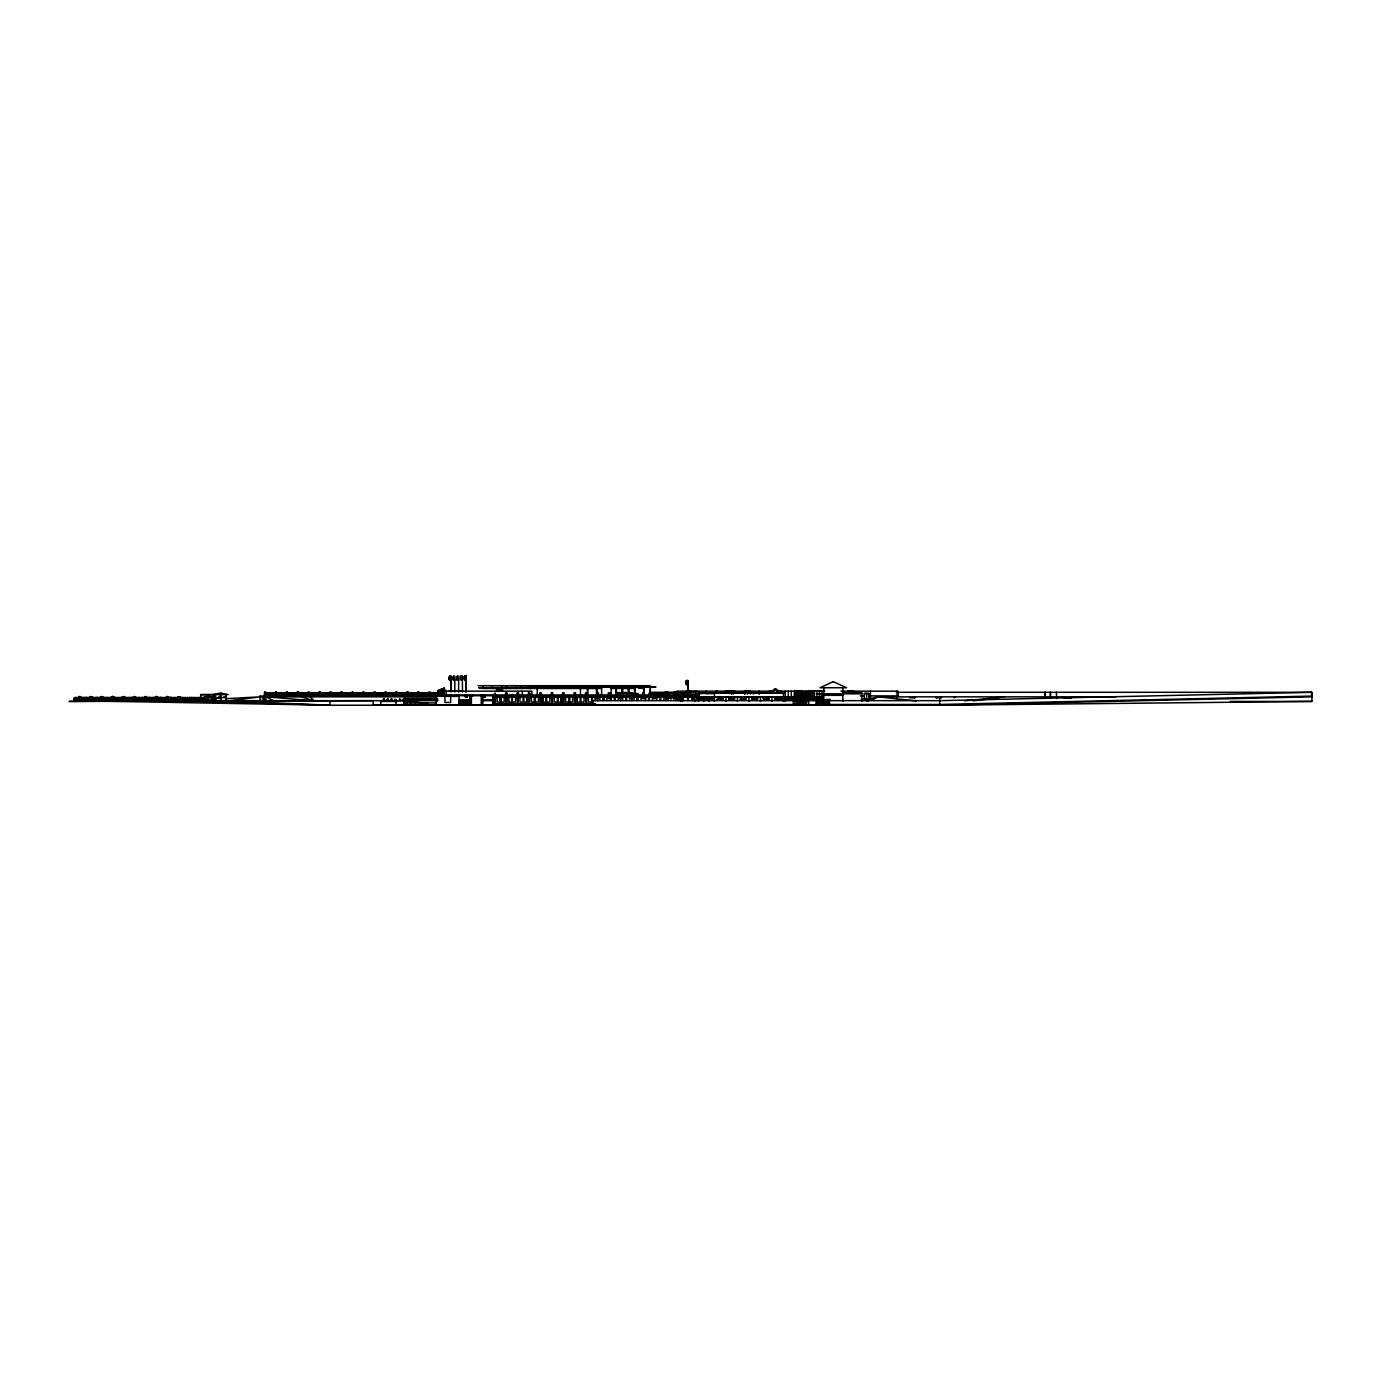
<?xml version="1.0" encoding="UTF-8"?>
<svg xmlns="http://www.w3.org/2000/svg" width="1381" height="1381" viewBox="0 0 1381 1381"><rect width="100%" height="100%" fill="white"/><g stroke="black" fill="none" stroke-linecap="round" stroke-linejoin="round"><path stroke-width="1.5" d="M803.621 701.168L802.637 700.84L803.656 701.168L803.604 699.338M799.927 701.876L800.617 701.997M794.282 702.825L795.024 703.395M800.29 701.911L802.551 702.049L800.876 701.617M797.925 701.98L798.563 702.187M801.601 701.669L801.705 703.378M804.64 702.774L803.276 702.912M208.652 696.645L207.392 696.835L208.186 696.317M209.308 696.749L210.689 696.456M212.277 698.044L211.673 697.422L212.657 697.509M797.251 700.961L797.493 702.152M796.837 699.338L796.267 701.03M801.584 700.875L801.377 699.338M802.654 700.927L803.017 698.769M797.096 702.169L796.043 701.617L798.408 702.169M801.463 703.343L799.789 702.739M202.127 697.526L201.626 698.061M206.615 697.595L204.405 697.543M204.319 696.818L206.304 696.784M208.151 697.474L207.219 697.336M394.759 699.356L396.036 699.356M437.553 695.299L444.389 691.588M795.059 699.338C796.405 701.306 793.592 702.031 794.144 699.338M795.594 703.326L796.457 703.119M801.826 703.274L802.706 703.119M799.461 703.378L798.287 703.378M79.701 696.956L80.771 696.956L80.771 700.668M145.506 696.956L146.576 696.956L146.576 700.668M341.435 696.093L341.608 691.812L342.626 692.382M352.656 696.093L352.587 691.812L353.588 696.093M374.424 692.537L375.511 692.382L375.511 696.093M385.385 692.537L386.49 692.382L386.49 696.093M407.481 696.093L407.412 691.812L408.413 692.382L408.172 696.093M418.46 696.093L418.374 691.812L419.392 696.093M206.252 696.542L207.185 696.628M209.619 696.456L208.583 696.3M800.1 702.031L799.478 701.6M799.323 702.964L798.529 703.274M206.062 697.595L205.165 697.957M804.053 699.338L803.742 701.151L804.881 700.771M205.683 696.784L206.356 696.335M204.82 697.474L203.439 698.044M81.548 697.474L81.444 699.149M82.169 697.474L82.169 699.149M84.586 697.474L84.673 699.149M85.208 697.474L85.208 699.149M87.089 697.474L87.193 699.149M87.711 697.474L87.814 699.149M88.349 697.474L88.436 699.149M88.971 697.474L88.971 699.149M92.406 697.474L92.406 699.149M94.288 697.474L94.288 699.149M94.926 697.474L95.013 699.149M95.548 697.474L95.548 699.149M96.169 697.474L96.273 699.149M98.051 697.474L98.155 699.149M98.776 697.474L98.69 699.149M99.311 697.474L99.415 699.149M104.628 697.474L104.732 699.149M105.267 697.474L105.267 699.149M105.888 697.474L105.888 699.149M106.51 697.474L106.613 699.149M108.391 697.474L108.495 699.149M109.03 697.474L109.116 699.149M109.651 697.474L109.755 699.149M115.59 697.474L115.693 699.149M116.228 697.474L116.228 699.149M116.85 697.474L116.85 699.149M118.731 697.474L118.835 699.149M119.37 697.474L119.457 699.149M120.613 697.474L120.613 699.149M124.687 697.474L124.773 699.149M125.93 697.474L126.034 699.149M126.569 697.474L126.672 699.149M127.294 697.474L127.19 699.149M127.915 697.474L127.812 699.149M130.332 697.474L130.332 699.149M130.953 697.474L131.057 699.149M132.835 697.474L132.835 699.149M135.649 697.474L135.752 699.149M136.27 697.474L136.27 699.149M136.909 697.474L136.909 699.149M137.634 697.474L137.634 699.149M138.152 697.474L138.152 699.149M140.033 697.474L140.033 699.149M140.672 697.474L140.758 699.149M141.294 697.474L141.294 699.149M141.915 697.474L141.915 699.149M143.175 697.474L143.175 699.149M143.797 697.474L143.797 699.149M144.435 697.474L144.435 699.149M146.61 697.474L146.714 699.149M147.249 697.474L147.249 699.149M147.974 697.474L147.871 699.149M148.492 697.474L148.596 699.149M150.374 697.474L150.477 699.149M151.012 697.474L151.012 699.149M151.634 697.474L151.737 699.149M152.255 697.474L152.359 699.149M154.137 697.474L154.137 699.149M155.397 697.474L155.397 699.149M157.589 697.474L157.676 699.149M158.211 697.474L158.314 699.149M158.832 697.474L158.832 699.149M159.471 697.474L159.557 699.149M161.353 697.474L161.353 699.149M161.974 697.474L161.974 699.149M162.595 697.474L162.595 699.149M166.359 697.474L166.359 699.149M169.173 697.474L169.173 699.149M169.811 697.474L169.811 699.149M171.693 697.474L171.779 699.149M172.314 697.474L172.418 699.149M172.936 697.474L172.936 699.149M173.574 697.474L173.661 699.149M174.817 697.474L174.817 699.149M175.456 697.474L175.456 699.149M176.078 697.474L176.078 699.149M176.699 697.474L176.699 699.149M267.776 692.899L267.862 694.574M268.397 692.899L268.397 694.574M269.019 692.899L269.122 694.574M269.658 692.899L269.744 694.574M271.539 692.899L271.539 694.574M272.161 692.899L272.161 694.574M278.738 692.899L278.841 694.574M279.359 692.899L279.359 694.574M279.998 692.899L279.998 694.574M281.966 692.899L281.966 694.574M283.122 692.899L283.122 694.574M283.761 692.899L283.847 694.574M287.818 692.899L287.921 694.574M289.078 692.899L289.078 694.574M289.699 692.899L289.803 694.574M290.338 692.899L290.338 694.574M292.22 692.899L292.306 694.574M292.841 692.899L292.841 694.574M293.463 692.899L293.463 694.574M294.101 692.899L294.188 694.574M295.983 692.899L296.069 694.574M298.779 692.899L298.883 694.574M299.418 692.899L299.522 694.574M300.04 692.899L300.04 694.574M300.765 692.899L300.765 694.574M301.403 692.899L301.3 694.574M303.181 692.899L303.181 694.574M303.803 692.899L303.906 694.574M304.441 692.899L304.441 694.574M306.323 692.899L306.409 694.574M307.048 692.899L307.048 694.574M309.758 692.899L309.862 694.574M310.38 692.899L310.38 694.574M311.105 692.899L311.001 694.574M311.64 692.899L311.743 694.574M313.522 692.899L313.625 694.574M314.143 692.899L314.247 694.574M314.782 692.899L314.868 694.574M315.403 692.899L315.507 694.574M317.285 692.899L317.388 694.574M318.01 692.899L318.01 694.574M320.824 692.899L320.72 694.574M321.98 692.899L322.066 694.574M322.602 692.899L322.705 694.574M323.862 692.899L323.862 694.574M324.483 692.899L324.587 694.574M325.105 692.899L325.105 694.574M325.743 692.899L325.743 694.574M327.729 692.899L327.729 694.574M328.246 692.899L328.35 694.574M329.507 692.899L329.507 694.574M332.942 692.899L333.045 694.574M334.823 692.899L334.927 694.574M335.445 692.899L335.445 694.574M336.084 692.899L336.17 694.574M338.587 692.899L338.587 694.574M339.208 692.899L339.312 694.574M339.847 692.899L339.95 694.574M340.468 692.899L340.468 694.574M343.282 692.899L343.282 694.574M345.164 692.899L345.164 694.574M345.785 692.899L345.889 694.574M346.424 692.899L346.51 694.574M347.045 692.899L347.045 694.574M349.548 692.899L349.548 694.574M350.187 692.899L350.273 694.574M354.244 692.899L354.347 694.574M355.504 692.899L355.608 694.574M356.229 692.899L356.125 694.574M356.85 692.899L356.764 694.574M357.386 692.899L357.386 694.574M359.267 692.899L359.371 694.574M359.889 692.899L359.992 694.574M360.527 692.899L360.614 694.574M361.149 692.899L361.252 694.574M362.495 692.899L362.409 694.574M366.466 692.899L366.569 694.574M367.726 692.899L367.726 694.574M369.607 692.899L369.607 694.574M370.229 692.899L370.332 694.574M370.868 692.899L370.954 694.574M371.489 692.899L371.489 694.574M375.563 692.899L375.649 694.574M376.806 692.899L376.909 694.574M377.445 692.899L377.531 694.574M378.066 692.899L378.066 694.574M378.687 692.899L378.791 694.574M380.569 692.899L380.673 694.574M381.208 692.899L381.208 694.574M381.829 692.899L381.933 694.574M386.525 692.899L386.628 694.574M387.768 692.899L387.768 694.574M388.406 692.899L388.51 694.574M389.028 692.899L389.028 694.574M390.909 692.899L390.909 694.574M391.548 692.899L391.548 694.574M392.273 692.899L392.273 694.574M392.894 692.899L392.791 694.574M397.486 692.899L397.59 694.574M398.108 692.899L398.108 694.574M398.746 692.899L398.85 694.574M399.368 692.899L399.472 694.574M399.989 692.899L399.989 694.574M401.25 692.899L401.353 694.574M401.871 692.899L401.975 694.574M402.613 692.899L402.613 694.574M403.131 692.899L403.131 694.574M405.013 692.899L405.013 694.574M405.651 692.899L405.651 694.574M408.448 692.899L408.552 694.574M409.087 692.899L409.087 694.574M409.708 692.899L409.812 694.574M410.33 692.899L410.433 694.574M412.315 692.899L412.315 694.574M413.471 692.899L413.575 694.574M415.353 692.899L415.353 694.574M415.974 692.899L415.974 694.574M416.613 692.899L416.717 694.574M417.235 692.899L417.235 694.574M420.048 692.899L420.152 694.574M420.67 692.899L420.67 694.574M423.812 692.899L423.812 694.574M424.433 692.899L424.537 694.574M426.315 692.899L426.315 694.574M426.953 692.899L426.953 694.574M427.575 692.899L427.678 694.574M428.3 692.899L428.196 694.574M431.01 692.899L431.01 694.574M431.735 692.899L431.735 694.574M432.892 692.899L432.892 694.574M434.152 692.899L434.152 694.574M434.773 692.899L434.773 694.574M436.655 692.899L436.655 694.574M437.294 692.899L437.38 694.574M444.389 688.17L438.191 690.724L438.381 692.865M74.816 697.474L74.919 699.149M76.283 697.474L76.283 699.149M78.51 697.474L78.51 699.149M802.344 700.719L802.585 699.338M180.635 697.474L180.635 699.149M183.638 697.474L183.638 699.149M184.433 697.474L184.433 699.149M186.331 697.474L186.331 699.149M190.146 697.474L190.302 699.149M193.15 697.474L193.15 699.149M196.723 697.474L196.723 699.149M197.673 697.474L197.673 699.149M199.589 697.474L199.589 699.149M215.177 697.474L215.177 699.149M798.494 701.013L800.134 701.807M264.427 698.579L265.135 691.812L265.843 700.668L260.077 696.093L260.077 701.427M264.289 693.625C288.508 693.486 267.569 694.539 265.135 693.055L265.843 693.625M265.998 695.006L264.289 695.006L265.843 694.867M772.411 690.776L775.104 688.86L778.487 690.776M772.462 691.536L775.794 688.86M178.184 696.956L179.806 696.956M144.573 696.956L145.575 696.387L145.747 700.668M221.115 697.094L218.699 697.094L220.925 696.956M226.242 700.668L226.242 696.956L224.223 697.094M265.843 696.093L263.84 696.093L263.84 699.787L265.843 699.787L260.077 700.668M296.742 692.382L298.952 692.537L298.745 696.093M307.704 692.382L309.724 692.382L309.724 696.093M340.606 696.093L340.399 692.382L341.694 692.382M351.568 692.537L352.656 692.382M450.914 679.935C448.1 681.662 448.1 675.188 450.914 676.138L451.035 691.985L450.879 676.138M454.832 679.935C452.019 681.662 452.019 675.188 454.832 676.138L454.815 691.985M458.647 679.935C455.834 681.662 455.834 675.188 458.647 676.138L458.613 692.071M462.342 679.573C459.528 681.299 459.528 674.826 462.342 675.775L462.48 691.864M465.932 679.642C463.101 681.368 463.101 674.895 465.932 675.844L465.915 691.881M687.703 684.251C684.89 685.977 684.89 679.504 687.703 680.453L687.703 700.46M867.303 701.168L878.178 696.853L1116.141 696.853M861.848 700.668L878.178 696.853L916.397 700.875M200.573 694.574L228.176 694.574L220.649 693.055L213.123 694.574L200.694 694.695L200.659 700.668M973.139 700.909L1004.436 696.853L964.801 700.823M185.589 700.858L174.938 700.668M226.035 698.682L260.077 696.853L230.662 700.668M896.321 692.295L1311.95 692.295L1311.95 701.427L939.753 705.225L329.973 705.225L74.816 700.668M716.204 691.156L717.378 691.156M731.205 691.156L732.517 691.156M747.622 691.156L748.571 691.156M799.426 691.156L802.257 691.156M478.033 685.701L650.347 685.701L650.347 695.972M601.633 688.498L482.798 688.498L482.798 685.701M611.144 688.498L634.915 688.498M638.315 688.342L644.116 688.342M650.347 688.342L649.916 695.972M496.59 688.877L496.659 691.035M502.391 688.877L502.391 691.035M775.794 689.654L777.745 691.536L780.973 691.536M496.59 690.017L502.46 690.017M442.265 690.396L446.287 690.396L446.287 695.403M496.59 690.396L502.46 690.396M449.257 690.811L453.089 690.811M454.211 690.811L455.678 690.811M456.714 690.707L458.181 690.707M459.252 690.707L460.736 690.707M773.101 690.776L769.597 690.776L769.597 692.675M777.796 690.776L781.283 690.776L781.283 692.675M440.349 691.104L442.265 691.104M446.287 691.156L531.858 691.156L531.858 695.834L531.927 694.867M774.189 691.156L676.69 691.156L676.69 695.903M776.191 691.156L824.699 691.156M840.908 691.156L897.805 691.156M725.301 691.156L733.708 691.156L733.656 694.004L734.83 691.156M746.223 691.156L749.918 691.156L749.918 692.105M685.58 691.553L696.507 691.553M773.153 691.536L769.925 691.536L769.925 693.435M438.847 691.829L443.94 691.829L443.957 688.308M685.58 691.933L696.507 691.933M617.272 692.295L616.962 693.124L629.943 693.055M619.706 692.295L619.706 694.954M625.265 692.295L625.23 693.245M626.456 692.295L626.422 693.245M629.218 692.295L629.218 693.245M649.899 692.295L677.829 692.295M743.047 692.105L751.765 692.105L751.765 693.055M264.289 692.382L265.998 692.382M274.612 692.537L277.011 692.537M285.574 692.537L287.99 692.537M298.952 692.382L296.535 692.537L296.742 696.093M309.914 692.537L307.497 692.537L307.704 696.093M318.476 692.382L320.893 692.537M329.438 692.537L331.854 692.382L331.647 696.093M340.399 692.382L342.816 692.537L342.626 696.093M351.378 692.537L353.778 692.537M362.34 692.537L364.757 692.537M373.302 692.537L375.718 692.537M384.281 692.537L386.68 692.537M395.242 692.537L397.659 692.537M406.204 692.537L408.621 692.537M417.166 692.537L419.582 692.382M428.145 692.537L430.544 692.537L430.354 696.093M437.863 692.537L443.767 692.537M616.875 692.865L630.029 692.865M662.932 692.865L674.912 692.658M682.3 692.658L682.179 693.607M265.981 693.193L275.354 693.348L265.981 693.348M385.938 693.193L395.984 693.193L385.938 693.348M396.917 693.193L406.946 693.193L396.917 693.348M407.878 693.193L417.908 693.193L407.878 693.348M419.513 693.193L428.887 693.348L419.513 693.348M430.492 693.193L438.537 693.193M596.885 692.951L598.405 692.951L598.405 694.954M649.191 693.055L677.812 692.986M813.374 693.055L795.853 693.055L795.853 694.004M430.492 693.348L443.664 693.245M616.875 693.245L630.029 693.245M662.932 693.245L684.717 693.227L673.911 693.607M864.333 699.079L864.333 693.435L868.908 693.435L868.908 699.079M385.938 693.625L395.984 693.78L385.938 693.78M396.917 693.625L406.946 693.78L396.917 693.78M407.878 693.625L417.908 693.78L407.878 693.78M419.513 693.625L428.887 693.78L419.513 693.78M430.492 693.625L438.537 693.625M627.164 693.625L637.953 693.625M650.123 693.745L665.176 693.814L649.053 693.814M713.321 693.521L706.105 693.521L706.054 691.156M864.402 693.521L868.822 693.521M897.719 693.504L897.736 695.713M430.492 693.78L443.629 693.952M627.164 694.004L637.953 694.004M813.374 694.004L795.335 694.004L795.335 694.954M265.981 694.211L275.354 694.211M276.269 694.211L286.316 694.211M287.248 694.211L297.278 694.211M298.21 694.211L308.239 694.211M309.171 694.211L319.218 694.211M320.15 694.211L330.18 694.211M331.112 694.211L341.142 694.211M342.074 694.211L352.12 694.211M353.035 694.211L363.082 694.211M364.014 694.211L374.044 694.211M374.976 694.211L385.006 694.211M385.938 694.056L395.984 694.211M396.917 694.211L406.946 694.211M407.878 694.211L417.908 694.211M419.513 694.211L428.887 694.211M430.492 694.211L438.537 694.056M265.014 694.574L275.63 694.574M275.993 694.574L286.609 694.574M286.955 694.574L297.571 694.574M297.916 694.574L308.533 694.574L308.533 696.093M308.895 694.574L319.494 694.574L319.494 696.093L319.684 691.812L320.685 692.382L320.427 696.093M341.435 694.574L330.819 694.574L330.819 696.093M341.78 694.574L352.397 694.574L352.397 696.093M352.759 694.574L363.376 694.574M363.721 694.574L374.337 694.574L374.337 696.093M374.683 694.574L385.299 694.574L385.299 696.093M385.662 694.574L396.261 694.574L396.261 696.093M396.623 694.574L407.24 694.574L407.24 696.093M407.585 694.574L418.201 694.574L418.201 696.093M418.547 694.574L429.163 694.574M429.526 694.574L438.122 694.574M264.289 694.867L265.998 694.867M451.984 694.712L450.085 694.712L450.154 695.834M455.782 694.712L457.698 694.712L457.612 695.834M467.192 694.712L465.293 694.712L465.293 697.094L467.192 697.094L467.192 694.712L467.123 697.025M472.906 694.712L471.007 694.712L471.076 695.834M485.266 694.712L483.367 694.712L483.367 697.094L485.266 697.094L485.266 694.712L485.18 697.025M512.834 694.712L510.935 694.712L511.005 695.834M516.632 694.712L518.548 694.712M699.563 694.954L436.396 694.954L436.396 705.225M813.374 694.954L794.835 694.954L794.835 695.903M821.54 694.954L823.818 695.04M679.02 695.334L687.013 695.334M688.532 695.334L696.525 695.334M823.818 695.334L842.842 695.334M459.217 695.713L494.968 695.713M666.091 695.713L667.627 695.713M677.501 695.713L679.02 695.713M696.525 695.713L698.044 695.713M465.38 695.834L467.123 695.989M483.436 695.834L485.18 695.989M678.796 695.903L697.664 695.903M794.334 695.903L813.374 695.903M860.225 695.903L864.333 695.903M868.908 695.903L897.805 695.903L897.65 691.156M260.077 696.093L436.586 696.093M1311.95 696.093L939.753 704.465L821.574 704.465M459.217 696.473L435.636 696.093M469.868 696.473L471.387 696.473M492.672 696.473L494.208 696.473M667.627 696.473L677.501 696.473M679.02 696.473L696.525 696.473M204.25 696.87L206.062 696.87M209.515 696.87L210.585 696.87M273.524 700.668L265.843 696.853L436.534 696.853M696.369 696.904L823.076 696.853M80.978 697.094L78.562 697.094M91.94 697.094L89.541 697.094M133.405 697.094L135.821 696.956M155.328 696.956L157.745 697.094M168.706 696.956L166.307 697.094M179.979 697.094L178.028 696.956L178.184 700.668L178.408 696.956L179.599 697.094M497.143 697.215L500.285 697.215L500.285 702.083L497.143 702.083L497.143 697.215L500.215 697.284L500.215 702.014M511.695 697.215L508.553 697.215L508.553 702.083L511.695 702.083L511.695 697.215L508.64 697.284L508.64 702.014M512.455 697.215L515.596 697.215L515.596 702.083L512.455 702.083L512.455 697.215L515.51 697.284M519.964 697.215L523.106 697.215L523.106 702.083L519.964 702.083L519.964 697.215L523.036 697.284M523.865 697.215L527.007 697.215L527.007 702.083L523.865 702.083L523.865 697.215L526.921 697.284L526.921 702.014M531.374 697.215L534.516 697.215L534.516 702.083L531.374 702.083L531.374 697.215L534.43 697.284L534.43 702.014M538.417 697.215L535.276 697.215L535.276 702.083L538.417 702.083L538.417 697.215L535.345 697.284L535.345 702.014M545.927 697.215L542.785 697.215L542.785 702.083L545.927 702.083L545.927 697.215L542.854 697.284L542.854 702.014M546.686 697.215L549.828 697.215L549.828 702.083L546.686 702.083L546.686 697.215L549.742 697.284M557.337 697.215L554.195 697.215L554.195 702.083L557.337 702.083L557.337 697.215L554.264 697.284M580.918 697.215L584.042 697.215L584.042 702.083L580.918 702.083L580.918 697.215L583.973 697.284M588.427 697.215L591.551 697.215L591.551 702.083L588.427 702.083L588.427 697.215L591.482 697.284M592.311 702.083L592.311 697.215L595.453 697.215L595.453 700.46M599.837 697.215L602.962 697.215L602.962 700.46L602.893 697.284L599.906 697.284L599.837 700.46M606.863 697.215L603.721 697.215L603.721 700.46L603.808 697.284L606.794 697.284L606.863 700.46M614.372 697.215L611.248 697.215L611.248 700.46L611.317 697.284L614.303 697.284L614.372 700.46M615.132 700.46L615.132 697.215L618.274 697.215L618.274 700.46M622.641 700.46L622.641 697.215L625.783 697.215L625.783 700.46M626.542 700.46L626.542 697.215L629.684 697.215L629.684 700.46M641.095 700.46L641.095 697.215L637.953 697.215L637.953 700.46M652.505 700.46L652.505 697.215L649.363 697.215L649.363 700.46M202.817 697.595L201.263 697.457M211.811 697.457L210.758 697.457M504.1 697.284L501.13 697.284L501.044 702.083L504.186 702.083L504.186 697.215L501.044 697.215L501.13 702.014M558.166 697.284L561.152 697.284L561.221 702.083L558.097 702.083L558.097 697.215L561.221 697.215L561.152 702.014M565.675 697.284L568.661 697.284L568.661 702.014M572.563 697.284L569.576 697.284L569.576 702.014M580.072 697.284L577.085 697.284L577.016 702.083L580.158 702.083L580.158 697.215L577.016 697.215L577.085 702.014M592.397 697.284L595.384 697.284L595.384 700.443M615.218 697.284L618.205 697.284M622.727 697.284L625.714 697.284M626.629 697.284L629.615 697.284M634.138 697.284L637.124 697.284L637.193 700.46L637.124 697.284L634.052 697.215L634.052 700.46M638.039 697.284L641.026 697.284M648.535 697.284L645.548 697.284L645.548 700.443M649.433 697.284L652.419 697.284M656.959 697.284L659.945 697.284M660.843 697.284L663.829 697.284M665.797 697.232L697.716 697.232M220.925 697.612L225.759 697.612M666.281 697.612L675.948 697.612M817.811 697.612L819.037 697.612M207.012 697.957L208.168 698.009M219.855 697.906L213.399 697.906L220.373 697.612L220.373 694.574M782.009 697.802L823.076 697.802M915.102 697.802L909.682 697.802L909.682 696.853M936.059 697.802L941.479 697.802L941.479 696.853M954.012 697.802L955.531 696.853M74.281 698.337L79.304 698.337M80.236 698.337L90.283 698.337M91.198 698.337L101.245 698.337M102.177 698.337L112.206 698.337M113.138 698.337L123.168 698.337M124.1 698.337L134.147 698.337M135.079 698.337L145.109 698.337M146.041 698.337L156.07 698.337M157.002 698.337L167.049 698.337M167.964 698.337L178.011 698.182M179.754 698.337L200.608 698.182M213.399 698.337L215.971 698.337M437.156 698.527L403.615 698.527L403.615 705.225M713.097 698.372L710.438 699.149L713.028 698.372M763.313 698.372L769.096 699.149L763.348 698.372M782.009 698.372L801.964 698.372L802.188 701.03M436.948 698.751L436.948 699.856L437.156 698.751M495.347 698.717L496.107 696.473L505.222 696.473L505.998 698.717M506.758 698.717L507.518 696.473L516.632 696.473L517.392 698.717M518.168 698.717L518.928 696.473L528.043 696.473L528.802 698.717M529.562 698.717L530.321 696.473L539.453 696.473L540.213 698.717M540.972 698.717L541.732 696.473L550.864 696.473L551.623 698.717M552.383 698.717L553.142 696.473L562.274 696.473L563.034 698.717M563.793 698.717L564.553 696.473L573.685 696.473L574.444 698.717M575.204 698.717L575.963 696.473L585.095 696.473L585.855 698.717M586.614 698.717L587.374 696.473L596.506 696.473L597.265 698.717L597.265 694.954M699.735 698.838L702.411 698.838M705.07 698.838L707.745 698.838M710.404 698.838L713.079 698.838M717.378 698.838L723.023 698.682M728.892 698.682L734.537 698.838M740.389 698.838L746.033 698.682M751.885 698.682L757.53 698.682M763.382 698.682L769.027 698.682M774.896 698.838L780.541 698.682M799.927 698.769L822.783 698.769M79.597 699.149L73.987 699.149L73.987 700.668M90.559 699.149L79.943 699.149L79.943 700.668M90.922 699.149L101.538 699.149M101.883 699.149L112.5 699.149M112.845 699.149L123.461 699.149L123.461 700.668M123.824 699.149L134.423 699.149L134.423 700.668M134.786 699.149L145.402 699.149L145.402 700.668M145.747 699.149L156.364 699.149L156.364 700.668M156.709 699.149L167.325 699.149L167.325 700.668M167.688 699.149L178.304 699.149M213.451 699.149L179.703 699.149L179.703 700.668L179.979 696.956M214.228 699.149L214.228 697.474M215.971 699.149L216.127 697.474M403.615 699.149L437.915 699.149M780.61 699.149L774.862 698.372L780.576 699.149M781.525 699.149L793.402 699.149L793.402 705.225M822.955 699.149L808.61 699.149L808.61 705.225M861.209 699.149L874.518 699.149M383.158 699.356L384.626 699.356M386.956 699.356L388.441 699.356M390.771 699.356L392.239 699.356M399.333 699.356L400.801 699.356M403.01 699.356L404.478 699.356M406.687 699.356L408.155 699.356M410.364 699.356L411.831 699.356M414.041 699.356L415.508 699.356M417.718 699.356L419.185 699.356M421.395 699.356L422.862 699.356M425.072 699.356L426.539 699.356M782.267 699.338L805.744 699.338M805.054 699.718L810.802 699.718L810.802 698.769M200.538 699.908L213.434 699.908M458.958 699.908L470.42 699.908M481.589 699.908L494.553 699.908M699.701 699.908L702.428 699.908M705.035 699.908L707.78 699.908M710.369 699.908L713.097 699.908M717.309 699.908L723.092 699.908M728.823 699.908L734.606 699.908M740.32 699.908L746.103 699.908M751.816 699.908L757.599 699.908M763.313 699.908L769.096 699.908M774.827 699.908L780.61 699.908M793.402 699.908L805.33 699.908L805.451 705.225M386.991 700.115L388.406 700.668M390.616 700.115L392.204 700.115M394.431 700.115L396.192 700.668M213.33 700.668L213.364 694.574L213.451 700.668L69.05 701.427L373.198 700.668L373.198 705.225L805.451 704.465M215.263 700.668L437.915 700.668M458.958 700.668L470.628 700.668M481.589 700.668L494.553 700.668M823.387 700.668L593.174 700.668L593.26 705.225M829.394 700.668L939.753 700.668L1311.674 692.295L1311.674 696.853M798.701 700.771L802.396 700.719M794.006 700.978L795.577 701.203M804.881 701.168L804.45 699.338M380.535 701.427L397.642 701.427M459.217 701.427L471.059 701.427M816.223 701.427L823.387 701.427M824.75 701.324L827.944 701.324L827.944 703.412L824.75 703.412L824.75 701.324L824.785 703.412M1230.419 701.427L1311.95 701.427M436.396 702.204L436.327 696.853M459.217 702.187L471.059 702.187M403.615 702.946L436.396 702.946M459.217 702.946L469.126 703.706M799.892 703.378L801.032 703.378M803.362 703.378L804.381 703.378M816.223 703.326L822.437 703.326M459.217 703.706L469.885 703.706M494.968 703.706L595.504 703.706M793.661 704.345L805.227 704.345M808.61 704.465L816.223 705.225L816.223 699.908L816.982 701.427M797.873 691.156L794.334 691.156L794.334 696.853M815.153 691.156L796.354 692.105L796.354 693.055M816.326 691.156L819.296 691.156M820.021 691.156L823.352 691.156M847.813 691.156L853.924 691.156M329.973 701.427L329.973 705.225L177.459 700.668M329.973 705.225L219.907 700.668M265.843 696.853L313.85 700.668L310.38 696.853M403.615 700.668L428.196 703.516M391.496 700.115L391.496 698.596L391.324 700.668M387.698 700.115L387.698 698.596L387.526 700.668M383.901 700.115L383.901 698.596L383.728 700.668M301.11 696.853L313.85 700.668M430.354 692.382L428.334 692.382L428.334 696.093M331.647 692.382L329.645 692.382L329.886 696.093M91.75 696.956L89.73 697.094M775.104 688.86L778.107 691.156M187.436 697.474L187.436 699.149M77.146 697.474L77.146 699.149M804.691 703.395L803.777 702.912M433.617 692.899L433.53 694.574M423.276 692.899L423.276 694.574M422.655 692.899L422.655 694.574M412.954 692.899L412.85 694.574M394.776 692.899L394.673 694.574M383.814 692.899L383.814 694.574M367.191 692.899L367.104 694.574M349.03 692.899L349.03 694.574M338.069 692.899L337.965 694.574M332.407 692.899L332.32 694.574M328.971 692.899L328.868 694.574M321.445 692.899L321.445 694.574M282.604 692.899L282.501 694.574M272.886 692.899L272.782 694.574M165.841 697.474L165.737 699.149M165.202 697.474L165.116 699.149M164.581 697.474L164.477 699.149M154.862 697.474L154.862 699.149M129.797 697.474L129.693 699.149M120.095 697.474L119.992 699.149M84.051 697.474L83.948 699.149M799.823 700.858L799.271 699.338M799.703 701.151L800.013 699.338M404.391 703.706L403.753 698.596L404.391 704.465M429.422 692.382L429.163 696.093M418.46 692.382L417.373 692.382L417.373 696.093M407.481 692.382L406.411 692.382L406.411 696.093M396.52 692.382L395.432 692.382L395.432 696.093M330.715 692.382L330.577 696.093L330.473 694.574L319.857 694.574L319.857 696.093M319.753 692.382L318.666 692.382L318.666 696.093M308.792 692.382L308.895 696.093M167.584 696.956L166.497 697.094M156.623 696.956L155.328 697.094M425.279 699.459L425.814 698.596L425.434 699.459M421.602 699.459L422.137 698.596L421.757 699.459M417.925 699.459L418.46 698.596L418.08 699.459M1311.518 692.295L1311.95 696.853L939.667 705.225L939.753 696.853M1071.173 696.853L1071.173 697.992L1063.56 697.992L1063.56 696.853M1056.361 692.295L1056.638 698.562M1050.561 692.295L1050.561 697.768M1050.268 692.295L1050.268 698.562M1045.21 692.295L1045.21 697.768M1044.951 692.295L1044.951 698.562M936.646 696.853L936.646 697.802M914.515 696.853L914.515 697.802M897.184 691.156L896.994 698.855M870.427 691.156L870.427 699.079M866.698 693.521L866.543 698.821M866.284 699.149L866.284 700.668M861.848 701.427L861.848 692.295L842.842 692.295L861.848 693.814L816.223 693.814M843.066 691.156L843.066 693.055M842.842 687.738L842.842 701.427M829.48 699.908L829.48 705.225M827.91 701.324L827.91 703.412M826.425 701.41L826.252 703.343M823.818 687.738L823.818 701.427M823.18 699.908L822.161 700.288L822.161 705.225M822.852 700.288L822.852 705.225M822.489 700.288L822.489 705.225M822.334 701.324L822.368 703.689M821.971 691.156L821.971 696.853M821.885 697.802L821.885 698.769M821.609 698.769L821.609 699.718M821.54 693.901L821.574 705.225M821.246 696.853L821.246 697.802M820.279 697.802L820.331 699.718M819.537 691.156L819.313 697.802M818.933 697.612L818.933 705.225M818.64 697.543L818.605 705.225M818.208 697.543L818.243 705.225M817.915 697.612L817.915 705.225M817.276 696.853L817.276 697.802M817.483 698.769L817.483 699.718M817.017 691.156L817.017 696.853M816.792 697.802L816.792 698.769M815.929 698.769L815.929 699.718M815.17 696.853L815.17 697.802M814.928 697.802L814.928 698.769M814.393 691.156L814.393 696.853M814.289 698.769L814.289 699.718M812.977 696.853L812.977 698.769M812.58 698.769L812.58 699.718M811.89 694.004L811.89 694.954M811.7 691.156L811.7 696.853M811.268 692.105L811.268 693.055M810.958 697.802L810.958 698.769M810.716 696.853L810.716 697.802M810.423 694.954L810.423 695.903M809.991 693.055L809.991 694.004M808.938 695.903L808.938 696.853M808.938 699.718L808.869 697.802M808.714 691.156L808.714 692.105M808.696 694.004L808.696 694.954M808.368 696.853L808.368 697.802M807.626 692.105L807.626 693.055M807.402 694.954L807.402 695.903M807.022 698.769L806.918 700.668M806.711 697.802L806.711 698.769M806.521 693.055L806.521 694.004M806.504 705.225L806.608 697.543L804.709 697.543L804.812 705.225M806.107 695.903L806.107 696.853M806.228 697.543L806.193 705.225M805.986 696.853L805.986 697.802M805.416 694.004L805.416 694.954M805.088 697.543L805.123 705.225M804.812 691.156L804.812 692.105M804.502 697.802L804.502 698.769M804.329 694.954L804.329 695.903M803.915 692.105L803.915 693.055M803.535 696.853L803.535 697.802M803.224 695.903L803.224 696.853M803 693.055L803 694.004M802.102 694.004L802.102 694.954M802.24 697.802L802.24 698.769M801.204 694.954L801.204 695.903M801.032 696.853L801.032 697.802M800.945 698.769L800.945 699.718M800.928 700.771L800.186 700.771M800.859 692.105L800.859 691.156L796.854 691.156L796.854 692.105M800.773 697.802L800.773 698.769M800.704 699.338L800.669 701.151M800.151 692.105L800.151 693.055M800.307 695.903L800.307 696.853M799.444 693.055L799.444 694.004M798.736 694.004L798.736 694.954M798.494 696.853L798.494 697.802M798.494 699.338L798.494 700.668M798.028 694.954L798.028 695.903M797.683 699.338L797.683 700.668M797.338 695.903L797.338 696.853M795.922 696.853L795.922 697.802M795.957 699.338L795.957 700.668M793.695 700.012L793.712 705.225M793.315 696.853L793.315 697.802M791.313 691.156L791.313 696.853M790.709 696.853L790.709 697.802M788.275 691.156L788.275 696.853M788.085 696.853L788.085 697.802M786.98 696.818L684.165 697.232M785.789 699.149L785.789 700.668M785.513 696.818L785.444 697.802M785.254 691.156L785.254 696.853M785.012 697.612L785.012 701.427M783.441 701.427L783.441 693.055L698.441 693.055L698.441 701.427M782.82 696.853L782.82 697.802M780.783 691.156L780.973 693.435M780.593 690.776L780.593 692.675M780.282 691.536L780.282 693.435M771.944 697.612L771.944 701.427M770.115 691.156L770.115 693.055M760.448 696.853L760.448 701.427M759.136 691.156L759.136 694.315M753.594 693.055L753.594 694.004M750.453 693.055L750.453 694.004M748.951 696.853L748.951 701.427M748.45 692.105L748.45 693.055M747.432 693.055L747.432 694.004M746.43 691.156L746.43 692.105M745.239 692.105L745.239 693.055M744.86 691.156L744.86 694.315M744.497 693.055L744.497 694.004M737.437 696.853L737.437 701.427M731.74 691.156L731.74 694.332M725.94 696.853L725.94 701.427M714.443 693.055L714.443 701.427M709.109 697.612L709.109 701.427M704.465 692.295L704.448 693.245M703.775 697.612L703.775 701.427M699.114 693.245L698.924 692.295L698.941 693.435M698.044 694.954L698.044 700.46M696.473 690.983L696.525 700.46M696.421 690.983L696.421 697.612M695.765 695.334L695.765 692.951L679.797 692.951L679.797 695.334M695.006 694.954L695.006 696.473M695.006 699.149L695.006 701.427M693.987 697.232L693.866 698.769M693.745 694.954L693.745 700.46M692.226 694.954L692.226 700.65M692.088 697.232L692.088 698.769M689.654 690.983L689.706 697.457M688.532 694.954L688.532 696.473M687.859 680.453L687.859 700.46M687.341 697.457L687.289 690.983L687.22 697.612M686.875 680.833L686.875 684.631M686.374 680.522L686.443 684.631M683.319 694.954L683.319 700.65M682.145 695.316L682.3 701.03M681.8 694.954L681.8 700.46M680.557 694.954L680.557 696.473M680.557 697.232L680.557 701.427M680.281 694.954L680.281 696.473M679.728 697.232L679.728 698.769M679.02 694.954L679.02 700.46M677.501 694.954L677.501 700.46M675.982 694.954L675.982 700.46M674.929 692.088L674.895 698.562M674.791 692.088L674.843 698.562M674.066 692.658L674.066 697.232M673.876 698.769L673.721 692.295L673.686 698.769M671.425 697.232L671.425 698.769M670.286 697.232L670.389 698.769M668.404 692.986L668.404 698.769M668.059 692.088L668.024 698.562M667.627 694.954L667.627 700.46M667.109 692.295L667.161 698.769M667.006 692.295L666.954 698.769M666.091 694.954L666.091 700.65M665.763 692.088L665.815 693.124M665.711 694.954L665.711 698.717L664.952 696.473L655.837 696.473L655.077 698.717L655.077 694.954M665.573 692.088L665.607 693.038M664.658 692.295L664.537 693.245M663.916 700.46L663.916 697.215L660.774 697.215L660.774 700.46M660.394 692.951L660.394 694.954M660.014 700.46L660.014 697.215L656.873 697.215L656.873 700.46M655.457 692.951L655.457 694.954M654.301 694.954L654.301 698.717L653.541 696.473L644.426 696.473L643.667 698.717L643.684 688.342M653.921 692.951L653.921 694.954M648.604 700.46L648.604 697.215L645.462 697.215L645.462 700.46M644.116 685.701L644.116 695.972M644.047 694.954L644.047 692.951L642.528 692.951L642.528 694.954M643.356 692.951L643.356 694.954M643.201 692.951L643.201 694.954M642.907 694.954L642.907 698.717L642.148 696.473L633.016 696.473L632.256 698.717L632.256 694.954M637.884 685.701L637.884 686.978M634.915 694.108L634.915 685.701L615.891 685.839L615.891 695.972M634.483 688.498L634.483 694.108M632.636 694.954L632.636 692.951L631.117 692.951L631.117 694.954M631.79 692.951L631.877 700.668M631.497 694.954L631.497 698.717L630.737 696.473L621.605 696.473L620.846 698.717L620.846 694.954M629.011 688.498L629.011 694.108M628.148 688.498L628.148 694.108M627.337 692.986L627.233 693.901M625.403 685.701L625.403 686.978M624.091 693.124L623.815 692.295L623.919 693.245M622.676 688.498L622.676 695.972M621.795 688.498L621.795 695.972M621.226 692.951L621.226 694.954M620.535 692.951L620.535 694.954M620.38 692.951L620.466 700.668M620.086 694.954L620.086 698.717L619.327 696.473L610.195 696.473L609.435 698.717L609.435 694.954M616.34 688.498L616.34 695.972M612.94 685.701L612.94 686.978M611.144 685.701L611.144 695.972M609.815 694.954L609.815 692.951L608.296 692.951L608.296 694.954M608.969 692.951L609.125 694.954M608.676 694.954L608.676 698.717L607.916 696.473L598.784 696.473L598.025 698.717L598.025 694.954M606.397 685.701L606.397 686.978M601.633 685.701L601.633 695.972M597.714 692.951L597.645 700.668M596.885 685.701L596.885 695.972M596.454 688.498L596.454 695.972M587.805 688.498L587.805 695.972M587.374 685.701L587.374 695.972M586.994 694.954L586.994 692.951L585.475 692.951L585.475 694.954M586.614 694.954L586.614 704.465M586.304 692.951L586.304 694.954M586.165 692.951L586.235 704.465M585.855 694.954L585.855 704.465M580.452 689.033L580.452 695.178M575.514 685.701L575.514 686.978M575.584 694.954L575.584 692.951L574.064 692.951L574.064 694.954M575.204 694.954L575.204 704.465M574.755 692.951L574.824 704.465M574.444 694.954L574.444 704.465M569.283 685.701L569.283 686.978M567.608 685.701L567.608 686.978M564.173 694.954L564.173 692.951L562.654 692.951L562.654 694.954M563.793 694.954L563.793 704.465M563.344 692.951L563.5 694.954M563.413 698.769L563.413 704.465M563.034 694.954L563.034 704.465M558.476 685.701L558.476 686.978M556.802 685.701L556.802 686.978M552.763 694.954L552.763 692.951L551.243 692.951L551.243 694.954M552.383 694.954L552.383 704.465M552.089 692.951L552.089 694.954M551.934 692.951L552.003 704.465M551.623 694.954L551.623 704.465M550.57 685.701L550.57 686.978M546.686 685.701L546.686 686.978M544.338 685.701L544.338 686.978M541.352 694.954L541.352 692.951L539.833 692.951L539.833 694.954M540.972 694.954L540.972 704.465M540.523 692.951L540.592 704.465M540.213 694.954L540.213 704.465M538.107 685.701L538.107 686.978M537.244 689.033L537.244 695.178M530.321 685.701L530.321 688.498M529.941 694.954L529.941 692.951L528.422 692.951L528.422 694.954M529.562 694.954L529.562 704.465M529.113 692.951L529.113 694.954M529.182 698.769L529.182 704.465M528.802 694.954L528.802 704.465M522.346 691.156L522.346 694.954M520.827 685.701L520.827 688.498M518.462 695.834L518.548 692.951L517.012 692.951L517.012 694.954M518.168 694.954L518.168 704.465M517.858 692.951L517.858 694.954M517.771 698.769L517.771 704.465M517.702 692.951L517.702 694.954M517.392 694.954L517.392 704.465M516.718 694.798L516.718 695.834M516.062 685.701L516.062 688.498M512.765 694.798L512.765 695.834M507.138 694.954L507.138 692.951L505.619 692.951L505.619 694.954M506.568 685.701L506.568 688.498M506.758 694.954L506.758 704.465M506.292 692.951L506.378 704.465M505.998 694.954L505.998 704.465M501.804 685.701L501.804 688.498M495.727 694.954L495.037 692.951L494.968 705.225M495.347 694.954L495.347 704.465M494.208 694.954L494.208 704.465M492.672 694.954L492.672 704.465M492.292 685.701L492.292 686.978M482.798 694.954L482.798 704.465M481.279 694.954L481.279 705.225M472.82 694.798L472.82 695.834M471.387 694.954L471.387 704.465M469.868 694.954L469.868 704.465M466.07 675.844L466.07 691.881M465.104 676.224L465.104 680.022M464.586 675.913L464.655 680.022M461.513 676.155L461.513 679.953M460.995 675.844L461.064 679.953M459.804 702.946L459.908 704.465M459.217 694.954L459.217 704.465M457.836 676.517L457.836 680.315M457.387 676.517L457.387 680.315M457.318 676.207L457.318 680.004M455.868 694.798L455.868 695.834M454.004 676.517L454.004 680.315M453.503 676.207L453.555 680.315M451.915 694.798L451.915 695.834M450.655 696.473L450.655 702.463L444.958 702.463L444.958 696.473M450.085 676.517L450.085 680.315M449.654 676.517L449.654 680.315M449.585 676.207L449.585 680.004M444.389 688.014L444.389 695.748M443.767 691.829L443.767 695.385M443.525 688.446L443.525 691.864M443.094 688.584L443.094 692.019M442.68 688.739L442.68 692.157M442.265 688.877L442.265 692.295M441.868 689.015L441.868 692.433M441.471 689.154L441.471 692.589M441.091 689.309L441.091 692.727M440.712 689.447L440.712 692.865M440.349 689.585L440.349 693.003M440.021 689.723L440.021 693.158M439.693 689.879L439.693 693.297M439.4 690.017L439.4 693.435M439.106 690.155L439.106 693.573M438.847 690.293L438.847 693.728M438.606 690.448L438.381 694.004M438.191 690.724L438.191 696.145M438.019 690.88L438.019 696.007M437.742 691.156L437.742 695.713M435.619 698.527L435.619 700.046M435.636 702.946L435.636 704.465M432.374 694.574L432.374 692.899L432.27 694.574M430.095 694.574L430.095 696.093M429.629 698.527L429.629 700.046M426.487 702.946L426.436 705.225M423.259 698.527L423.259 700.046M422.034 694.574L422.034 692.899L421.93 694.574M421.395 694.574L421.395 692.899L421.309 694.574M420.532 702.946L420.532 705.225M419.134 694.574L419.134 696.093M416.769 698.527L416.769 700.046M415.405 702.946L415.405 704.465M415.025 702.946L415.025 705.225M414.196 694.574L414.145 692.83L414.093 694.574M411.693 694.574L411.693 692.899L411.59 694.574M410.848 702.946L410.848 704.465M410.295 702.946L410.295 705.225M406.67 702.946L406.67 705.225M405.134 698.527L405.134 700.046M405.134 702.946L405.134 704.465M404.495 694.574L404.443 692.83L404.391 694.574M404.374 699.149L404.374 700.668M404.391 702.946L404.391 705.225M403.856 694.574L403.804 692.83L403.753 694.574M403.925 700.668L402.872 700.668M400.956 700.668L399.195 700.668M397.452 696.093L396.451 691.812L396.52 696.093M397.193 694.574L397.193 696.093M396.002 700.115L396.019 705.225M395.691 694.574L395.691 696.093M394.155 694.574L394.103 692.83L394.051 694.574M393.516 694.574L393.464 692.83L393.43 694.574M387.25 694.574L387.198 692.83L387.146 694.574M386.231 694.574L386.231 696.093M385.558 696.093L385.472 691.812L384.47 696.093M384.729 694.574L384.729 696.093M384.781 700.668L383.02 700.668M383.176 694.574L383.176 692.899L383.089 694.574M382.554 694.574L382.554 692.899L382.451 694.574M380.793 701.427L380.793 704.465M376.288 694.574L376.288 692.899L376.184 694.574M375.269 694.574L375.269 696.093M374.596 696.093L374.51 691.812L373.509 696.093M373.75 694.574L373.75 696.093M372.835 694.574L372.835 692.899L372.749 694.574M368.451 694.574L368.399 692.83L368.347 694.574M365.948 694.574L365.948 692.899L365.844 694.574M364.549 696.093L363.548 691.812L362.547 696.093M364.291 694.574L364.291 696.093M363.617 696.093L363.548 691.812L363.376 696.093M362.789 694.574L362.789 696.093M358.732 694.574L358.697 692.83L358.646 694.574M358.111 694.574L358.059 692.83L358.007 694.574M353.329 694.574L353.329 696.093M351.827 694.574L351.827 696.093M348.392 694.574L348.357 692.83L348.305 694.574M347.77 694.574L347.719 692.83L347.667 694.574M342.367 694.574L342.367 696.093M340.865 694.574L340.865 696.093M337.43 694.574L337.43 692.899L337.327 694.574M336.809 694.574L336.809 692.899L336.705 694.574M331.405 694.574L331.405 696.093M327.09 694.574L327.09 692.899L326.986 694.574M326.468 694.574L326.468 692.899L326.365 694.574M318.925 694.574L318.925 696.093M316.75 694.574L316.75 692.899L316.663 694.574M312.365 694.574L312.313 692.83L312.261 694.574M309.465 694.574L309.465 696.093M307.963 694.574L307.963 696.093M302.646 694.574L302.594 692.83L302.56 694.574M302.025 694.574L301.973 692.83L301.921 694.574M298.503 694.574L298.503 696.093M297.916 696.093L297.744 691.812L297.571 696.093M296.984 694.574L296.984 696.093M291.684 694.574L291.684 692.899L291.581 694.574M291.063 694.574L291.063 692.899L290.959 694.574M287.783 696.093L286.782 691.812L285.781 696.093M287.524 694.574L287.524 696.093M286.955 696.093L286.782 691.812L286.609 696.093M281.344 694.574L281.344 692.899L281.241 694.574M280.723 694.574L280.723 692.899L280.619 694.574M276.821 696.093L275.82 691.812L274.802 696.093M276.563 694.574L276.563 696.093M275.993 696.093L275.82 691.812L275.63 696.093M273.507 694.574L273.473 692.83L273.421 694.574M271.004 694.574L271.004 692.899L270.9 694.574M266.619 694.574L266.568 692.83L266.516 694.574M264.841 695.506L264.841 699.787M226.432 697.094L224.015 696.956M226.035 694.574L225.759 700.668M220.925 694.574L220.925 700.668M220.649 693.055L220.649 701.427M215.54 694.574L215.54 697.612M215.263 694.574L215.263 701.427M195.929 699.149L195.929 697.474L195.774 699.149M194.98 699.149L194.894 697.388L194.825 699.149M194.203 700.668L194.031 697.388L194.082 700.668M192.201 699.149L192.132 697.388L192.045 699.149M188.386 699.149L188.248 697.474L188.248 699.149M185.537 699.149L185.468 697.388L185.382 699.149M182.689 699.149L182.603 697.388L182.534 699.149M174.299 699.149L174.299 697.474L174.196 699.149M168.517 700.668L167.515 696.387L167.584 700.668M168.258 699.149L168.258 700.668M166.756 699.149L166.756 700.668M163.959 699.149L163.959 697.474L163.856 699.149M163.321 699.149L163.321 697.474L163.234 699.149M157.296 700.668L157.538 696.956L156.536 696.387L156.623 700.668M155.794 699.149L155.794 700.668M153.619 699.149L153.619 697.474L153.515 699.149M149.217 699.149L149.183 697.388L149.131 699.149M146.783 696.956L144.573 697.094M146.334 699.149L146.334 700.668M144.815 699.149L144.815 700.668M139.516 699.149L139.464 697.388L139.412 699.149M138.877 699.149L138.842 697.388L138.791 699.149M135.614 700.668L134.613 696.387L133.594 700.668M135.355 699.149L135.355 700.668M134.786 700.668L134.509 697.094M133.853 699.149L133.853 700.668M129.175 699.149L129.124 697.388L129.072 699.149M128.554 699.149L128.502 697.388L128.45 699.149M124.842 697.094L122.426 697.094M124.653 700.668L123.634 696.387L122.633 700.668M124.394 699.149L124.394 700.668M123.824 700.668L123.565 697.094M122.892 699.149L122.892 700.668M118.214 699.149L118.214 697.474L118.11 699.149M117.575 699.149L117.575 697.474L117.471 699.149M113.881 696.956L111.464 696.956M113.674 700.668L112.672 696.387L111.671 700.668M113.432 699.149L113.432 700.668M112.845 700.668L112.672 696.387L112.5 700.668M111.913 699.149L111.913 700.668M110.376 699.149L110.325 697.388L110.273 699.149M107.873 699.149L107.873 697.474L107.77 699.149M103.471 699.149L103.42 697.388L103.385 699.149M102.919 697.094L100.502 697.094M102.712 700.668L102.712 696.956L100.709 697.094M102.453 699.149L102.453 700.668M101.883 700.668L101.711 696.387L101.538 700.668M100.658 699.149L100.623 697.388L100.571 699.149M100.036 699.149L99.984 697.388L99.933 699.149M93.77 699.149L93.718 697.388L93.666 699.149M93.131 699.149L93.079 697.388L93.045 699.149M91.94 696.956L91.75 700.668M91.491 699.149L91.491 700.668M90.922 700.668L90.732 696.387L90.559 700.668M89.696 699.149L89.644 697.388L89.592 699.149M83.43 699.149L83.378 697.388L83.326 699.149M82.791 699.149L82.739 697.388L82.705 699.149M80.53 699.149L80.53 700.668M79.701 700.668L79.77 696.387L78.769 697.094M77.888 699.149L77.888 697.474L77.768 699.149M75.662 699.149L75.61 697.388L75.541 699.149M74.574 699.149L74.574 700.668M457.353 678.209C457.646 680.367 457.266 675.81 457.543 678.295M686.409 682.525C686.65 684.838 686.702 680.315 686.409 682.525M399.696 699.149L400.076 700.115L399.696 699.149M407.05 699.149L407.05 699.149M410.727 699.149L410.727 699.149M414.404 699.149L414.404 699.149M434.221 699.252L434.169 699.269M85.881 697.388L85.829 699.149L85.933 697.474M86.52 697.388L86.468 699.149L86.554 697.474M96.843 697.388L96.808 699.149L96.894 697.474M97.481 697.388L97.43 699.149L97.533 697.474M104.058 697.388L104.007 699.149L104.11 697.474M107.183 697.388L107.148 699.149L107.235 697.474M110.946 697.388L110.912 699.149L110.998 697.474M114.399 697.388L114.347 699.149L114.45 697.474M115.02 697.388L114.968 699.149L115.072 697.474M121.286 697.388L121.252 699.149L121.338 697.474M121.925 697.388L121.873 699.149L121.977 697.474M125.36 697.388L125.308 699.149L125.412 697.474M131.627 697.388L131.575 699.149L131.678 697.474M132.265 697.388L132.213 699.149L132.317 697.474M142.606 697.388L142.554 699.149L142.657 697.474M149.804 697.388L149.752 699.149L149.856 697.474M152.946 697.388L152.894 699.149L152.98 697.474M160.144 697.388L160.092 699.149L160.196 697.474M160.766 697.388L160.714 699.149L160.817 697.474M170.484 697.388L170.433 699.149L170.536 697.474M171.106 697.388L171.054 699.149L171.158 697.474M177.389 697.388L177.338 699.149L177.424 697.474M267.189 692.83L267.137 694.574L267.241 692.899M270.331 692.83L270.279 694.574L270.383 692.899M274.094 692.83L274.042 694.574L274.146 692.899M277.529 692.83L277.477 694.574L277.581 692.899M278.151 692.83L278.116 694.574L278.202 692.899M284.434 692.83L284.382 694.574L284.486 692.899M285.056 692.83L285.004 694.574L285.107 692.899M288.491 692.83L288.456 694.574L288.543 692.899M294.774 692.83L294.723 694.574L294.826 692.899M295.396 692.83L295.344 694.574L295.448 692.899M305.115 692.83L305.063 694.574L305.166 692.899M305.736 692.83L305.684 694.574L305.788 692.899M312.935 692.83L312.883 694.574L312.986 692.899M316.076 692.83L316.025 694.574L316.128 692.899M323.275 692.83L323.223 694.574L323.327 692.899M333.615 692.83L333.563 694.574L333.667 692.899M334.254 692.83L334.202 694.574L334.288 692.899M343.955 692.83L343.904 694.574L344.007 692.899M344.594 692.83L344.542 694.574L344.629 692.899M350.86 692.83L350.809 694.574L350.912 692.899M351.482 692.83L351.43 694.574L351.534 692.899M354.917 692.83L354.882 694.574L354.969 692.899M361.822 692.83L361.77 694.574L361.874 692.899M365.257 692.83L365.223 694.574L365.309 692.899M369.02 692.83L368.986 694.574L369.072 692.899M372.162 692.83L372.11 694.574L372.214 692.899M379.361 692.83L379.326 694.574L379.412 692.899M379.999 692.83L379.948 694.574L380.051 692.899M389.701 692.83L389.666 694.574L389.753 692.899M390.34 692.83L390.288 694.574L390.391 692.899M400.68 692.83L400.628 694.574L400.732 692.899M411.02 692.83L410.968 694.574L411.055 692.899M414.783 692.83L414.732 694.574L414.835 692.899M425.124 692.83L425.072 694.574L425.158 692.899M425.745 692.83L425.693 694.574L425.797 692.899M435.464 692.83L435.412 694.574L435.498 692.899M436.085 692.83L436.033 694.574L436.137 692.899M181.653 697.388L181.584 699.149L181.74 697.474M189.266 697.388L189.197 699.149L189.352 697.474M191.165 697.388L191.096 699.149L191.251 697.474M198.709 697.388L198.622 699.149L198.778 697.474M833.33 681.644L820.021 687.738L846.639 687.738L833.33 681.644M655.733 686.978L478.983 687.738L655.733 686.978M783.959 692.675L697.923 693.435L783.959 692.675M286.316 693.193L276.269 693.348L286.316 693.193M297.278 693.193L287.248 693.348L297.278 693.193M308.239 693.193L298.21 693.348L308.239 693.193M319.218 693.193L309.171 693.348L319.218 693.193M330.18 693.193L320.15 693.348L330.18 693.193M341.142 693.193L331.112 693.348L341.142 693.193M352.12 693.193L342.074 693.348L352.12 693.193M363.082 693.193L353.035 693.348L363.082 693.193M374.044 693.193L364.014 693.348L374.044 693.193M385.006 693.193L374.976 693.348L385.006 693.193M635.553 693.055L635.433 694.004L635.553 693.055M286.316 693.625L276.269 693.78L286.316 693.625M297.278 693.625L287.248 693.78L297.278 693.625M308.239 693.625L298.21 693.78L308.239 693.625M319.218 693.625L309.171 693.78L319.218 693.625M330.18 693.625L320.15 693.78L330.18 693.625M341.142 693.625L331.112 693.78L341.142 693.625M352.12 693.625L342.074 693.78L352.12 693.625M363.082 693.625L353.035 693.78L363.082 693.625M374.044 693.625L364.014 693.78L374.044 693.625M385.006 693.625L374.976 693.78L385.006 693.625M568.748 697.215L565.606 697.215L565.606 702.083L568.748 702.083L568.748 697.215M572.632 697.215L569.507 697.215L569.507 702.083L572.632 702.083L572.632 697.215M79.304 697.75L74.281 697.75L79.304 697.906M90.283 697.75L80.236 697.906L90.283 697.906M101.245 697.75L91.198 697.906L101.245 697.906M112.206 697.75L102.177 697.906L112.206 697.906M123.168 697.75L113.138 697.906L123.168 697.906M134.147 697.75L124.1 697.75L134.147 697.906M145.109 697.75L135.079 697.906L145.109 697.906M156.07 697.75L146.041 697.906L156.07 697.906M167.049 697.75L157.002 697.906L167.049 697.906M178.011 697.75L167.964 697.906L178.011 697.906M200.608 697.75L179.754 697.75L200.608 697.906M79.304 698.631L74.281 698.631L79.304 698.786M90.283 698.631L80.236 698.786L90.283 698.786M101.245 698.631L91.198 698.631L101.245 698.786M112.206 698.631L102.177 698.631L112.206 698.786M123.168 698.631L113.138 698.786L123.168 698.786M134.147 698.631L124.1 698.786L134.147 698.786M145.109 698.631L135.079 698.786L145.109 698.786M156.07 698.631L146.041 698.631L156.07 698.786M167.049 698.631L157.002 698.631L167.049 698.786M178.011 698.631L167.964 698.786L178.011 698.786M200.608 698.631L179.754 698.631L200.608 698.786M215.971 698.631L213.399 698.631L215.971 698.786M702.428 698.372L699.701 699.149L702.359 698.372M707.78 698.372L705.035 699.149L707.78 698.372M723.092 698.372L717.309 699.149L723.092 698.372M734.606 698.372L728.84 699.149L734.606 698.372M746.103 698.372L740.354 699.149L746.103 698.372M757.599 698.372L751.851 699.149L757.599 698.372M830.171 699.528L820.556 699.908L830.171 699.528M654.767 694.954L654.767 692.951L654.611 694.954"/></g></svg>
